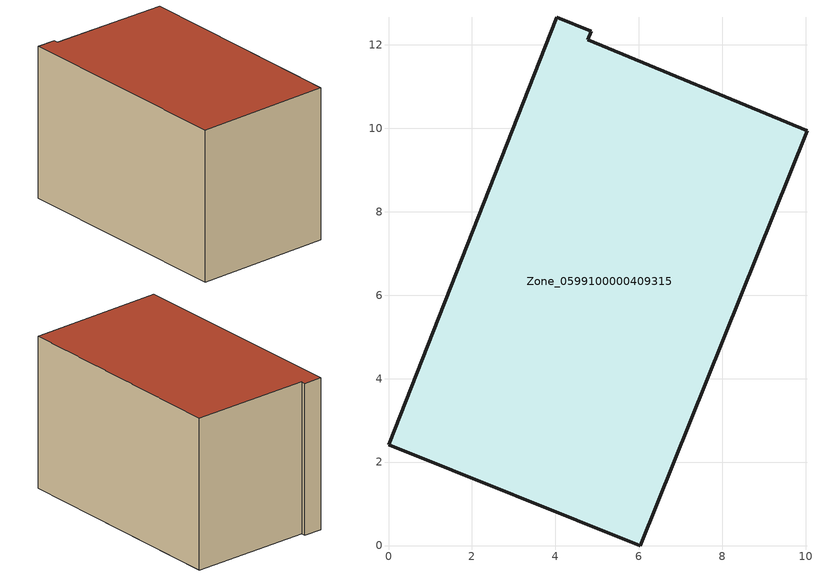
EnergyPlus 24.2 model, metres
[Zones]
Zone_0599100000409315
 floor ground (C_G): 0,2.41 4.03,12.66 4.86,12.33 4.78,12.13 10.03,9.94 6.04,0 z1.05
 wall outside (C_F): 4.03,12.66 0,2.41 6.04,0 10.03,9.94 4.78,12.13 4.86,12.33 4.03,12.66 z1.05:8.27
 roof outside (C_R): 0,2.41 6.04,0 10.03,9.94 4.78,12.13 4.86,12.33 4.03,12.66 z8.27
[BUILDING]
Pand.0599100000409315: North Axis=0; Terrain=City; Loads Convergence Tolerance Value=0.04; Temperature Convergence Tolerance Value=0.4; Solar Distribution=FullExterior; Maximum Number of Warmup Days=25; Minimum Number of Warmup Days=1
[Site:Location]
Rotterdam.The.Hague.AP_ZH_NLD Design_Conditions: Latitude=51.96; Longitude=4.45; Time Zone=1; Elevation=-4.5
[SITE:GROUNDTEMPERATURE:BUILDINGSURFACE]
18, 18, 18, 18, 18, 18, 18, 18, 18, 18, 18, 18
[MATERIAL] Thermal Absorptance=0.9; Solar Absorptance=0.7; Visible Absorptance=0.7
Name | Roughness | Thickness | Conductivity | Density | Specific Heat
G.TC.1992-2005 | MediumSmooth | 0.15 | 0.06 | 540 | 1210
F.TC.1992-2005 | Rough | 0.3 | 0.12 | 1920 | 840
R.TC.1992-2005 | MediumRough | 0.2 | 0.08 | 1500 | 1000
[CONSTRUCTION]
C_G: G.TC.1992-2005
C_F: F.TC.1992-2005
C_R: R.TC.1992-2005
[ZONE]
Zone_0599100000409315: Type=1; Multiplier=1; Ceiling Height=Autocalculate; Volume=Autocalculate; Floor Area=autocalculate; Part of Total Floor Area=Yes
[ZONEINFILTRATION:DESIGNFLOWRATE]
Infil_Zone_0599100000409315: Zone or ZoneList or Space or SpaceList=Zone_0599100000409315; Schedule=AlwaysOn; Design Flow Rate Calculation Method=Flow/Area; Flow Rate per Floor Area=0.0015; Constant Term Coefficient=1; Temperature Term Coefficient=0; Velocity Term Coefficient=0; Velocity Squared Term Coefficient=0
[HVACTEMPLATE:ZONE:IDEALLOADSAIRSYSTEM]
Zone_0599100000409315: Maximum Heating Supply Air Temperature=50; Minimum Cooling Supply Air Temperature=13; Maximum Heating Supply Air Humidity Ratio=0.0156; Minimum Cooling Supply Air Humidity Ratio=0.0077; Heating Limit=NoLimit; Cooling Limit=NoLimit; Dehumidification Control Type=ConstantSensibleHeatRatio; Cooling Sensible Heat Ratio=0.7; Dehumidification Setpoint=60; Humidification Control Type=None; Humidification Setpoint=30; Outdoor Air Method=None; Outdoor Air Flow Rate per Person=0.00944; Outdoor Air Flow Rate per Zone Floor Area=0; Outdoor Air Flow Rate per Zone=0; Demand Controlled Ventilation Type=None; Outdoor Air Economizer Type=NoEconomizer; Heat Recovery Type=None; Sensible Heat Recovery Effectiveness=0.7; Latent Heat Recovery Effectiveness=0.65
[ZONECONTROL:THERMOSTAT]
ThermostatControl_Zone_0599100000409315: Zone or ZoneList=Zone_0599100000409315; Control Type Schedule=DualSetpointControlType; Control 1=Thermostat_Zone_0599100000409315; Temperature Difference Between Cutout And Setpoint=0
[THERMOSTATSETPOINT:DUALSETPOINT]
Thermostat_Zone_0599100000409315: Heating Setpoint Temperature Schedule=HeatingSetpoint_Zone_0599100000409315; Cooling Setpoint Temperature Schedule=CoolingSetpoint_Zone_0599100000409315
[SCHEDULE:COMPACT]
HeatingSetpoint_Zone_0599100000409315: Through: 12/31, For: AllDays, Until: 24:00, 21
CoolingSetpoint_Zone_0599100000409315: Through: 12/31, For: AllDays, Until: 24:00, 24
DualSetpointControlType: Through: 12/31, For: AllDays, Until: 24:00, 4
AlwaysOn: Through: 12/31, For: AllDays, Until: 24:00, 1
